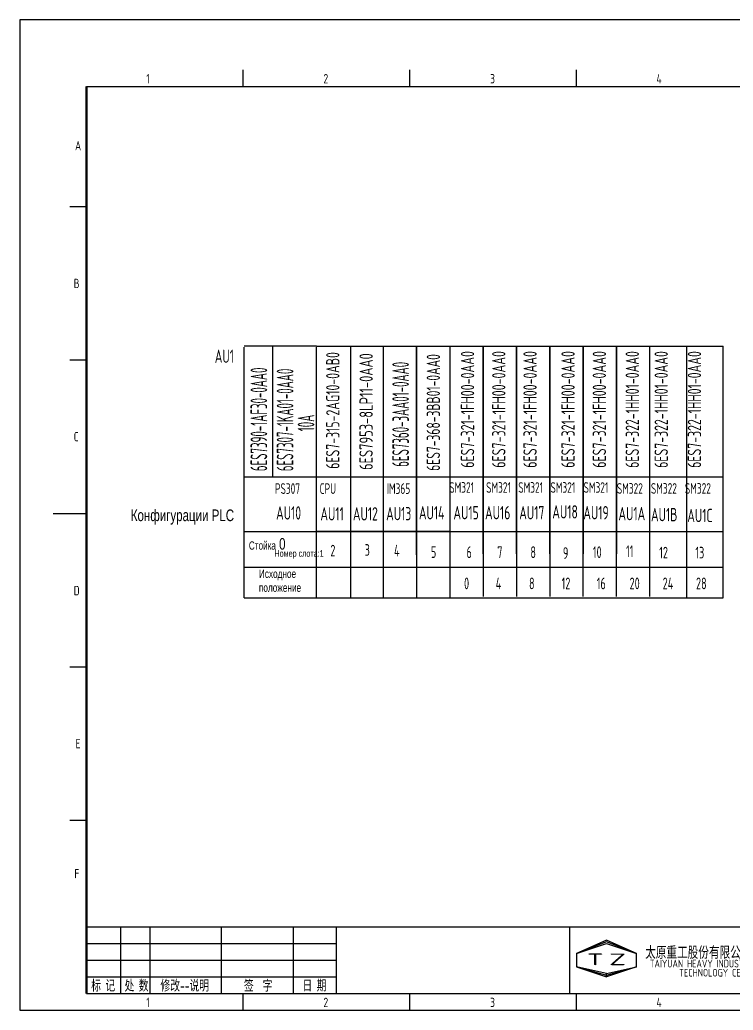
# Model space of a CAD drawing. Extents: x 590 to 9605, y -3741 to 975.
# Drawn here: x 4166.7 to 4380.7, y -1511.8 to -1214.8 of the extents above; entities that cross this region are included whole.
import ezdxf
from ezdxf.enums import TextEntityAlignment as Align

# ---------------------------------------------------------------- set-up
doc = ezdxf.new("R2010")
doc.units = 0
doc.header["$LTSCALE"] = 2
doc.header["$MEASUREMENT"] = 0
doc.linetypes.add('DASHED2', pattern=[0.375, 0.25, -0.125])
doc.layers.add('11', color=3, linetype='CONTINUOUS')
doc.layers.add('CONTINUOUS', color=7, linetype='CONTINUOUS')
doc.styles.add('ROMAN', font='ROMANC.shx', dxfattribs={"width": 0.7, "height": 0.7})
doc.styles.add('ROMAND', font='isocp.shx', dxfattribs={"width": 0.707, "bigfont": 'dfst.shx'})
doc.styles.get("Standard").update_dxf_attribs({"font": 'isocp.shx', "width": 0.707, "bigfont": 'dfst.shx'})

msp = doc.modelspace()

# ---------------------------------------------------------------- linework, layer by layer
at = {"layer": 'CONTINUOUS', "color": 3}
for p, q in [((4586.75, -1214.78), (4166.75, -1214.78)), ((4166.75, -1214.78), (4166.75, -1511.78)), ((4166.75, -1511.78), (4586.75, -1511.78))]:
    msp.add_line(p, q, dxfattribs=at)
at = {"layer": 'CONTINUOUS', "linetype": 'Continuous'}
for p, q in [((4233.75, -1234.78), (4233.75, -1229.78)), ((4283.75, -1234.78), (4283.75, -1229.78)), ((4333.75, -1234.78), (4333.75, -1229.78)), ((4181.75, -1270.78), (4186.75, -1270.78)), ((4181.75, -1316.78), (4186.75, -1316.78)), ((4176.75, -1362.78), (4186.75, -1362.78)), ((4181.75, -1408.78), (4186.75, -1408.78)), ((4181.75, -1454.78), (4186.75, -1454.78)), ((4186.75, -1486.78), (4581.75, -1486.78)), ((4197.03, -1506.78), (4197.03, -1486.78)), ((4205.85, -1506.78), (4205.85, -1486.78)), ((4227.09, -1486.78), (4227.09, -1506.78)), ((4248.75, -1486.78), (4248.75, -1506.78)), ((4261.75, -1506.78), (4261.75, -1486.78)), ((4331.75, -1506.78), (4331.75, -1486.78)), ((4342.75, -1490.78), (4333.75, -1494.78)), ((4351.75, -1494.78), (4342.75, -1490.78)), ((4186.75, -1491.78), (4261.75, -1491.78)), ((4342.75, -1491.28), (4333.75, -1494.78)), ((4333.75, -1494.78), (4342.75, -1491.78)), ((4351.75, -1494.78), (4342.75, -1491.28)), ((4342.75, -1491.78), (4351.75, -1494.78)), ((4186.75, -1496.78), (4261.75, -1496.78)), ((4333.75, -1494.78), (4333.75, -1498.78)), ((4351.75, -1498.78), (4351.75, -1494.78)), ((4333.75, -1498.78), (4342.75, -1501.78)), ((4342.75, -1500.78), (4333.75, -1498.78)), ((4333.75, -1498.78), (4342.75, -1501.28)), ((4342.75, -1501.28), (4351.75, -1498.78)), ((4351.75, -1498.78), (4342.75, -1501.78)), ((4342.75, -1500.78), (4351.75, -1498.78)), ((4186.75, -1501.78), (4261.75, -1501.78)), ((4342.75, -1501.78), (4342.75, -1500.78)), ((4342.75, -1501.78), (4342.75, -1500.78)), ((4233.75, -1511.78), (4233.75, -1506.78)), ((4283.75, -1511.78), (4283.75, -1506.78)), ((4333.75, -1511.78), (4333.75, -1506.78))]:
    msp.add_line(p, q, dxfattribs=at)
at = {"layer": 'CONTINUOUS'}
for p, q in [((4186.75, -1234.78), (4581.75, -1234.78)), ((4266.06, -1388.09), (4266.06, -1312.94)), ((4186.75, -1506.78), (4581.75, -1506.78))]:
    msp.add_line(p, q, dxfattribs=at)
at = {"layer": 'CONTINUOUS', "lineweight": 50}
msp.add_line((4186.75, -1234.78), (4186.75, -1506.78), dxfattribs=at)
at = {"layer": 'CONTINUOUS', "ltscale": 2}
for p, q in [((4255.69, -1312.61), (4234.07, -1312.61)), ((4234.07, -1388.09), (4234.07, -1312.94))]:
    msp.add_line(p, q, dxfattribs=at)
at = {"layer": 'CONTINUOUS', "color": 0}
for p, q in [((4255.69, -1312.61), (4377.67, -1312.61)), ((4255.69, -1312.61), (4275.69, -1312.61)), ((4275.69, -1312.61), (4285.69, -1312.61)), ((4285.69, -1312.61), (4295.69, -1312.61)), ((4305.69, -1312.61), (4305.69, -1387.76)), ((4305.69, -1374.88), (4305.69, -1312.61)), ((4315.69, -1312.61), (4315.69, -1387.76)), ((4315.69, -1374.88), (4315.69, -1312.61)), ((4325.69, -1312.61), (4325.69, -1387.76)), ((4325.69, -1374.88), (4325.69, -1312.61)), ((4335.69, -1387.76), (4335.69, -1312.61)), ((4335.69, -1312.61), (4335.69, -1374.88)), ((4345.69, -1387.76), (4345.69, -1312.61)), ((4345.69, -1312.61), (4345.69, -1374.88)), ((4355.69, -1387.76), (4355.69, -1312.61)), ((4366.68, -1312.61), (4366.68, -1388.09)), ((4377.67, -1388.09), (4377.67, -1312.61)), ((4255.69, -1388.09), (4255.69, -1312.94)), ((4275.69, -1312.94), (4275.69, -1388.09)), ((4285.69, -1312.94), (4285.69, -1388.09)), ((4285.69, -1375.21), (4285.69, -1312.94)), ((4295.69, -1312.94), (4295.69, -1388.09)), ((4234.07, -1351.79), (4377.67, -1351.79)), ((4234.07, -1368.21), (4377.67, -1368.21)), ((4275.69, -1368.21), (4255.69, -1368.21)), ((4285.69, -1368.21), (4275.69, -1368.21)), ((4295.69, -1368.21), (4285.69, -1368.21)), ((4234.07, -1378.93), (4377.67, -1378.93)), ((4234.07, -1388.09), (4377.67, -1388.09))]:
    msp.add_line(p, q, dxfattribs=at)
at = {"layer": 'CONTINUOUS', "linetype": 'Continuous', "ltscale": 2}
msp.add_line((4242.55, -1312.88), (4242.55, -1351.85), dxfattribs=at)

# ---------------------------------------------------------------- texts
at = {"layer": '11', "width": 0.52827}
for s, p in [('6ES7360-3AA01-0AA0', (4283.46, -1348.83)), ('6ES7390-1AF30-0AA0', (4240.95, -1350.13)), ('6ES7307-1KA01-0AA0', (4248.81, -1350.15)), ('10A', (4255.09, -1338.15))]:
    msp.add_text(s, height=5, rotation=90, dxfattribs=at).set_placement(p)
at = {"layer": 'CONTINUOUS', "linetype": 'Continuous', "style": 'ROMAN'}
for s, height, width, p in [('1', 2.8, 0.7, (4204.67, -1233.84)), ('2', 2.8, 0.7, (4257.83, -1233.84)), ('3', 2.8, 0.7, (4307.81, -1233.84)), ('4', 2.8, 0.7, (4357.7, -1233.84)), ('A', 2.8, 0.7, (4183.31, -1253.93)), ('B', 2.8, 0.7, (4182.92, -1295.24)), ('C', 2.8, 0.7, (4182.92, -1341.19)), ('D', 2.8, 0.7, (4182.92, -1387.35)), ('E', 2.8, 0.7, (4183.48, -1433.24)), ('F', 2.8, 0.7, (4183.13, -1472.24)), ('T', 3.5, 1.8, (4336.75, -1498.28)), ('Z', 3.5, 1.8, (4343.45, -1498.28)), ('1', 2.8, 0.7, (4204.67, -1510.84)), ('2', 2.8, 0.7, (4257.83, -1510.84)), ('3', 2.8, 0.7, (4307.81, -1510.84)), ('4', 2.8, 0.7, (4357.7, -1510.84))]:
    msp.add_text(s, height=height, dxfattribs=dict(at, width=width)).set_placement(p)
at = {"layer": 'CONTINUOUS', "color": 0, "width": 0.707}
for s, height, p in [('AU1', 4, (4225.23, -1317.66)), ('PS307', 3.2, (4243.27, -1356.96)), ('CPU', 3.2, (4256.69, -1356.96)), ('IM365', 3.2, (4276.82, -1356.96)), ('SM321', 3.2, (4295.56, -1356.63)), ('SM321', 3.2, (4306.6, -1356.63)), ('SM321', 3.2, (4316.25, -1356.63)), ('SM321', 3.2, (4325.9, -1356.63)), ('SM321', 3.2, (4335.83, -1356.63)), ('SM322', 3.2, (4345.82, -1356.91)), ('SM322', 3.2, (4356.03, -1356.91)), ('SM322', 3.2, (4366.23, -1356.91)), ('AU10', 4, (4243.62, -1364.66)), ('AU11', 4, (4256.9, -1364.93)), ('AU12', 4, (4266.65, -1364.93)), ('AU13', 4, (4276.63, -1364.87)), ('AU14', 4, (4286.45, -1364.6)), ('AU15', 4, (4296.81, -1364.6)), ('AU16', 4, (4306.29, -1364.6)), ('AU17', 4, (4316.54, -1364.6)), ('AU18', 4, (4326.46, -1364.34)), ('AU19', 4, (4335.76, -1364.6)), ('AU1A', 4, (4346.29, -1364.87)), ('AU1B', 4, (4356.06, -1365.17)), ('AU1C', 4, (4366.94, -1365.43))]:
    msp.add_text(s, height=height, dxfattribs=at).set_placement(p)
at = {"layer": 'CONTINUOUS', "color": 1}
for s, width, p, p2 in [('6ES7-315-2AG10-0AB0', 0.65052, (4262.62, -1349.43), (4262.62, -1314.43)), ('6ES7953-8LP11-0AA0', 0.691466, (4272.62, -1349.77), (4272.62, -1314.77)), ('6ES7-368-3BB01-0AA0', 0.640989, (4292.78, -1350.03), (4292.78, -1315.03)), ('6ES7-321-1FH00-0AA0', 0.655392, (4303.03, -1349.11), (4303.03, -1314.11)), ('6ES7-321-1FH00-0AA0', 0.655392, (4312.41, -1349.11), (4312.41, -1314.11)), ('6ES7-321-1FH00-0AA0', 0.655392, (4321.79, -1349.11), (4321.79, -1314.11)), ('6ES7-321-1FH00-0AA0', 0.655392, (4333.18, -1349.11), (4333.18, -1314.11)), ('6ES7-321-1FH00-0AA0', 0.655392, (4342.57, -1349.11), (4342.57, -1314.11)), ('6ES7-322-1HH01-0AA0', 0.65052, (4352.45, -1349.14), (4352.45, -1314.14)), ('6ES7-322-1HH01-0AA0', 0.65052, (4361.12, -1349.14), (4361.12, -1314.14)), ('6ES7-322-1HH01-0AA0', 0.65052, (4371.09, -1349.14), (4371.09, -1314.14))]:
    msp.add_text(s, height=4, rotation=90, dxfattribs=dict(at, width=width)).set_placement(p, p2, align=Align.FIT)
at = {"layer": 'CONTINUOUS', "width": 0.67}
for s, p in [('标 记', (4191.75, -1504.28)), ('处 数', (4201.75, -1504.28)), ('修改--说明', (4216.22, -1504.28)), ('签  字', (4238.25, -1504.28)), ('日 期', (4255.12, -1504.28))]:
    msp.add_text(s, height=3.5, dxfattribs=at).set_placement(p, align=Align.MIDDLE)
at = {"layer": 'CONTINUOUS', "linetype": 'DASHED2', "ltscale": 2, "attachment_point": 1}
for s, insert, char_height, width in [('{\\fArial|b0|i0|c204|p34;Конфигурации PLC}', (4200.04, -1361.62), 3.5, 33.6786), ('{\\fArial|b0|i0|c204|p34;\\H0.71429x;Стойка\\H1.4x; \\fArial|b0|i0|c0|p34;0\\fArial|b0|i0|c204|p34; }', (4235.44, -1370.18), 3.5, 12.9232), ('{\\fArial|b0|i0|c204|p34;\\H0.57143x;Номер слота\\fArial|b0|i0|c0|p34;:1\\fArial|b0|i0|c204|p34;\\H1.75x; }', (4243.12, -1373.81), 3.5, 13.6109), ('{\\fArial|b0|i0|c204|p34;Исходное положение}', (4238.46, -1379.65), 2.5, 16.6585)]:
    msp.add_mtext(s, dxfattribs=dict(at, insert=insert, char_height=char_height, width=width))
at = {"layer": 'CONTINUOUS', "color": 0, "char_height": 3.5, "width": 10, "attachment_point": 8, "style": 'ROMAND'}
for s, insert in [('3', (4270.96, -1375.52)), ('2', (4260.64, -1375.71)), ('4 ', (4279.82, -1375.71)), ('5', (4290.85, -1376.14)), ('6', (4301.52, -1376.18)), ('7', (4310.72, -1376.18)), ('8', (4320.72, -1376.18)), ('9', (4330.46, -1376.44)), ('10', (4339.93, -1376.18)), ('11', (4349.66, -1375.91)), ('12', (4359.83, -1376.31)), ('13', (4370.7, -1376.31)), ('0', (4300.75, -1385.55)), ('4', (4310.31, -1385.55)), ('8', (4320.31, -1385.55)), ('12', (4330.56, -1385.55)), ('16', (4341.15, -1385.55)), ('20', (4351.15, -1385.55)), ('24', (4361.15, -1385.55)), ('28', (4371.15, -1385.55))]:
    msp.add_mtext(s, dxfattribs=dict(at, insert=insert))
at = {"layer": 'CONTINUOUS', "insert": (4376.61, -1497.21), "char_height": 3.3, "width": 50, "attachment_point": 5, "line_spacing_factor": 0.7125}
msp.add_mtext('{\\f宋体|b0|i0|c134|p2;太原重工股份有限公司技术中心\\P\\Fromans.shx;\\H0.6969x;TAIYUAN HEAVY INDUSTRY CO., LTD\\PTECHNOLOGY CENTER}', dxfattribs=at)

doc.saveas('drawing.dxf')
